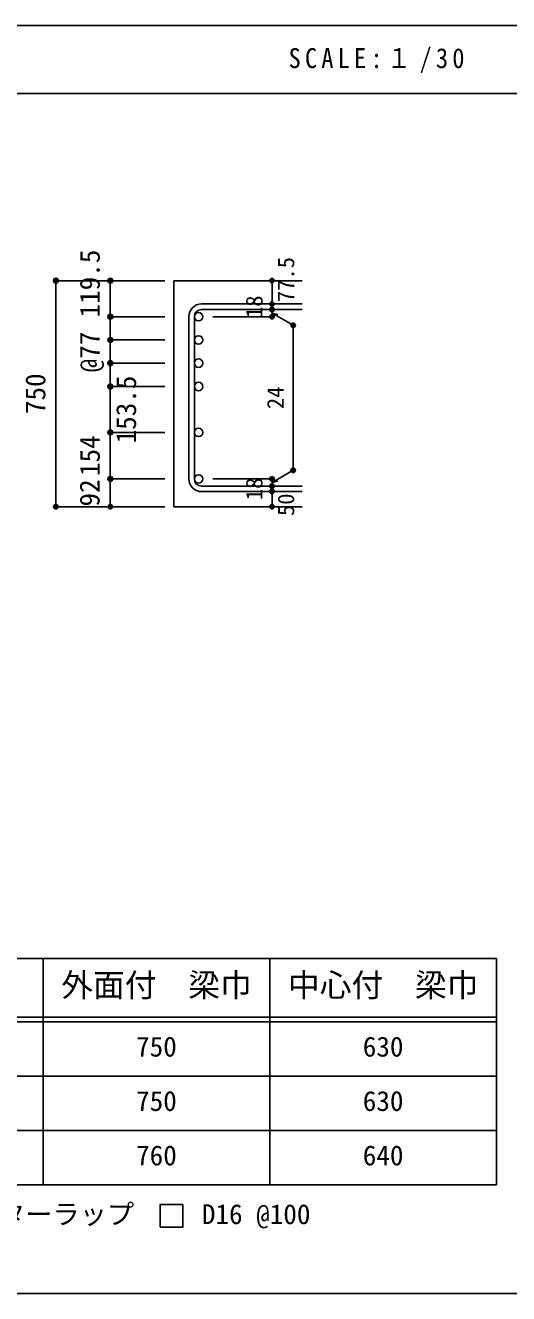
# Model space of a CAD drawing. Units: millimetres at full size, sheet at 1:30, with parts at other scales. Extents: x -5973 to 5954, y -4195 to 4201.
# Drawn here: x 2051 to 3650, y 3 to 4201 of the extents above; entities that cross this region are included whole.
import ezdxf
from ezdxf.enums import TextEntityAlignment as Align

# ---------------------------------------------------------------- set-up
doc = ezdxf.new("R2010")
doc.units = ezdxf.units.MM
doc.header["$LTSCALE"] = 30
doc.header["$PDMODE"] = 32
doc.header["$PDSIZE"] = 15
for name, color, linetype in [('0-1_躯体線', 2, 'Continuous'), ('0-5_基礎梁筋', 7, 'Continuous'), ('0-6_スタラップ筋', 7, 'Continuous'), ('0-D_寸法', 4, 'Continuous'), ('6-7_文字', 7, 'Continuous'), ('6-E_枠', 7, 'Continuous'), ('F-0_枠', 6, 'Continuous')]:
    doc.layers.add(name, color=color, linetype=linetype)
doc.styles.add('ＭＳ ゴシック', font='')
doc.styles.get('ＭＳ ゴシック').set_extended_font_data('MS Gothic')

msp = doc.modelspace()

# ---------------------------------------------------------------- linework, layer by layer
at = {"layer": '0-1_躯体線'}
for p, q in [((2967.44, 3356.03), (2542.44, 3356.03)), ((2542.44, 3356.03), (2542.44, 2607.83)), ((2967.44, 2607.83), (2542.44, 2607.83))]:
    msp.add_line(p, q, dxfattribs=at)
at = {"layer": '0-5_基礎梁筋', "color": 3}
for centre in [(2624.44, 3236.83), (2624.44, 3159.83), (2624.44, 3082.83), (2624.44, 3005.83), (2624.44, 2853.83), (2624.44, 2699.83)]:
    msp.add_circle(centre, 14, dxfattribs=at)
at = {"layer": '0-6_スタラップ筋'}
for p, q in [((2634.44, 3278.83), (2967.44, 3278.83)), ((2592.44, 3236.83), (2592.44, 2699.83)), ((2610.44, 3236.83), (2610.44, 2699.83)), ((2634.44, 3260.83), (2967.44, 3260.83)), ((2634.44, 2675.83), (2967.44, 2675.83)), ((2634.44, 2657.83), (2967.44, 2657.83))]:
    msp.add_line(p, q, dxfattribs=at)
for centre, radius, start, end in [((2634.44, 3236.83), 42, 90, 180), ((2634.44, 3236.83), 24, 90, 180), ((2634.44, 2699.83), 42, 180, 270), ((2634.44, 2699.83), 24, 180, 270)]:
    msp.add_arc(centre, radius, start, end, dxfattribs=at)
at = {"layer": '0-D_寸法'}
for p, q in [((2152.44, 3356.03), (2332.44, 3356.03)), ((2152.44, 3356.03), (2332.44, 3356.03)), ((2152.44, 2607.83), (2152.44, 3356.03)), ((2332.44, 3356.03), (2512.44, 3356.03)), ((2332.44, 3356.03), (2512.44, 3356.03)), ((2332.44, 3104.83), (2332.44, 3356.03)), ((2867.44, 3278.83), (2867.44, 3356.03)), ((2867.44, 3356.03), (2867.44, 3278.83)), ((2867.44, 3260.83), (2867.44, 3278.83)), ((2332.44, 3236.83), (2512.44, 3236.83)), ((2332.44, 3236.83), (2512.44, 3236.83)), ((2867.44, 3236.83), (2671.35, 3236.83)), ((2867.44, 3260.83), (2867.44, 3236.83)), ((2867.44, 3248.83), (2937.5, 3208.39)), ((2867.44, 3248.83), (2886.76, 3243.66)), ((2937.5, 3208.39), (2937.5, 2728.28)), ((2332.44, 3159.83), (2512.44, 3159.83)), ((2332.44, 3159.83), (2512.44, 3159.83)), ((2332.44, 3082.83), (2512.44, 3082.83)), ((2332.44, 3082.83), (2512.44, 3082.83)), ((2332.44, 3005.83), (2512.44, 3005.83)), ((2332.44, 2853.83), (2512.44, 2853.83)), ((2332.44, 2699.83), (2512.44, 2699.83)), ((2332.44, 2643.87), (2332.44, 2699.83)), ((2332.44, 2699.83), (2332.44, 2607.83)), ((2867.44, 2699.83), (2671.35, 2699.83)), ((2867.44, 2687.83), (2937.5, 2728.28)), ((2867.44, 2675.83), (2867.44, 2699.83)), ((2867.44, 2687.83), (2886.76, 2693.01)), ((2867.44, 2657.83), (2867.44, 2675.83)), ((2867.44, 2607.83), (2867.44, 2657.83)), ((2152.44, 2607.83), (2332.44, 2607.83)), ((2332.44, 2607.83), (2512.44, 2607.83))]:
    msp.add_line(p, q, dxfattribs=at)
msp.add_lwpolyline([(2332.44, 3104.83), (2332.44, 3005.83), (2332.44, 2853.83), (2332.44, 2699.83)], dxfattribs=at)
for centre, radius in [((2152.44, 3356.03), 8), ((2152.44, 3356.03), 7.2), ((2152.44, 3356.03), 6.4), ((2152.44, 3356.03), 5.6), ((2152.44, 3356.03), 4.8), ((2152.44, 3356.03), 4), ((2152.44, 3356.03), 3.2), ((2332.44, 3356.03), 8), ((2332.44, 3356.03), 7.2), ((2332.44, 3356.03), 6.4), ((2332.44, 3356.03), 5.6), ((2332.44, 3356.03), 4.8), ((2332.44, 3356.03), 4), ((2332.44, 3356.03), 3.2), ((2867.44, 3356.03), 4), ((2867.44, 3356.03), 3.6), ((2867.44, 3356.03), 3.2), ((2867.44, 3356.03), 2.8), ((2152.44, 3356.03), 2.4), ((2152.44, 3356.03), 1.6), ((2152.44, 3356.03), 0.8), ((2332.44, 3356.03), 2.4), ((2332.44, 3356.03), 1.6), ((2332.44, 3356.03), 0.8), ((2867.44, 3356.03), 2.4), ((2867.44, 3356.03), 2), ((2867.44, 3356.03), 1.6), ((2867.44, 3356.03), 1.2), ((2867.44, 3356.03), 0.8), ((2867.44, 3356.03), 0.4), ((2867.44, 3278.83), 4), ((2867.44, 3278.83), 3.6), ((2867.44, 3278.83), 3.2), ((2867.44, 3278.83), 2.8), ((2867.44, 3278.83), 2.4), ((2867.44, 3278.83), 2), ((2867.44, 3278.83), 1.6), ((2867.44, 3278.83), 1.2), ((2867.44, 3278.83), 0.8), ((2867.44, 3278.83), 0.4), ((2332.44, 3236.83), 8), ((2332.44, 3236.83), 7.2), ((2332.44, 3236.83), 6.4), ((2332.44, 3236.83), 5.6), ((2332.44, 3236.83), 4.8), ((2332.44, 3236.83), 4), ((2332.44, 3236.83), 3.2), ((2332.44, 3236.83), 2.4), ((2332.44, 3236.83), 1.6), ((2332.44, 3236.83), 0.8), ((2867.44, 3260.83), 4), ((2867.44, 3236.83), 4), ((2867.44, 3260.83), 3.6), ((2867.44, 3236.83), 3.6), ((2867.44, 3260.83), 3.2), ((2867.44, 3236.83), 3.2), ((2867.44, 3260.83), 2.8), ((2867.44, 3236.83), 2.8), ((2867.44, 3260.83), 2.4), ((2867.44, 3236.83), 2.4), ((2867.44, 3260.83), 2), ((2867.44, 3236.83), 2), ((2867.44, 3260.83), 1.6), ((2867.44, 3236.83), 1.6), ((2867.44, 3260.83), 1.2), ((2867.44, 3236.83), 1.2), ((2867.44, 3260.83), 0.8), ((2867.44, 3236.83), 0.8), ((2867.44, 3260.83), 0.4), ((2867.44, 3236.83), 0.4), ((2937.5, 3208.39), 4), ((2937.5, 3208.39), 3.6), ((2937.5, 3208.39), 3.2), ((2937.5, 3208.39), 2.8), ((2937.5, 3208.39), 2.4), ((2937.5, 3208.39), 2), ((2937.5, 3208.39), 1.6), ((2937.5, 3208.39), 1.2), ((2937.5, 3208.39), 0.8), ((2937.5, 3208.39), 0.4), ((2332.44, 3159.83), 8), ((2332.44, 3159.83), 7.2), ((2332.44, 3159.83), 6.4), ((2332.44, 3159.83), 5.6), ((2332.44, 3159.83), 4.8), ((2332.44, 3159.83), 4), ((2332.44, 3159.83), 3.2), ((2332.44, 3159.83), 2.4), ((2332.44, 3159.83), 1.6), ((2332.44, 3159.83), 0.8), ((2332.44, 3082.83), 8), ((2332.44, 3082.83), 7.2), ((2332.44, 3082.83), 6.4), ((2332.44, 3082.83), 5.6), ((2332.44, 3082.83), 4.8), ((2332.44, 3082.83), 4), ((2332.44, 3082.83), 3.2), ((2332.44, 3082.83), 2.4), ((2332.44, 3082.83), 1.6), ((2332.44, 3082.83), 0.8), ((2332.44, 3005.83), 8), ((2332.44, 3005.83), 7.2), ((2332.44, 3005.83), 6.4), ((2332.44, 3005.83), 5.6), ((2332.44, 3005.83), 4.8), ((2332.44, 3005.83), 4), ((2332.44, 3005.83), 3.2), ((2332.44, 3005.83), 2.4), ((2332.44, 3005.83), 1.6), ((2332.44, 3005.83), 0.8), ((2332.44, 2853.83), 8), ((2332.44, 2853.83), 7.2), ((2332.44, 2853.83), 6.4), ((2332.44, 2853.83), 5.6), ((2332.44, 2853.83), 4.8), ((2332.44, 2853.83), 4), ((2332.44, 2853.83), 3.2), ((2332.44, 2853.83), 2.4), ((2332.44, 2853.83), 1.6), ((2332.44, 2853.83), 0.8), ((2937.5, 2728.28), 4), ((2937.5, 2728.28), 3.6), ((2937.5, 2728.28), 3.2), ((2937.5, 2728.28), 2.8), ((2937.5, 2728.28), 2.4), ((2937.5, 2728.28), 2), ((2937.5, 2728.28), 1.6), ((2937.5, 2728.28), 1.2), ((2937.5, 2728.28), 0.8), ((2332.44, 2699.83), 8), ((2332.44, 2699.83), 7.2), ((2332.44, 2699.83), 6.4), ((2332.44, 2699.83), 5.6), ((2332.44, 2699.83), 4.8), ((2332.44, 2699.83), 4), ((2332.44, 2699.83), 3.2), ((2332.44, 2699.83), 2.4), ((2332.44, 2699.83), 1.6), ((2332.44, 2699.83), 0.8), ((2867.44, 2699.83), 4), ((2867.44, 2699.83), 3.6), ((2867.44, 2699.83), 3.2), ((2867.44, 2699.83), 2.8), ((2867.44, 2699.83), 2.4), ((2867.44, 2699.83), 2), ((2867.44, 2699.83), 1.6), ((2867.44, 2699.83), 1.2), ((2867.44, 2699.83), 0.8), ((2867.44, 2699.83), 0.4), ((2937.5, 2728.28), 0.4), ((2867.44, 2675.83), 4), ((2867.44, 2657.83), 4), ((2867.44, 2675.83), 3.6), ((2867.44, 2657.83), 3.6), ((2867.44, 2675.83), 3.2), ((2867.44, 2657.83), 3.2), ((2867.44, 2675.83), 2.8), ((2867.44, 2657.83), 2.8), ((2867.44, 2675.83), 2.4), ((2867.44, 2657.83), 2.4), ((2867.44, 2675.83), 2), ((2867.44, 2657.83), 2), ((2867.44, 2675.83), 1.6), ((2867.44, 2657.83), 1.6), ((2867.44, 2675.83), 1.2), ((2867.44, 2657.83), 1.2), ((2867.44, 2675.83), 0.8), ((2867.44, 2657.83), 0.8), ((2867.44, 2675.83), 0.4), ((2867.44, 2657.83), 0.4), ((2152.44, 2607.83), 7.2), ((2152.44, 2607.83), 6.4), ((2152.44, 2607.83), 5.6), ((2152.44, 2607.83), 4.8), ((2152.44, 2607.83), 4), ((2152.44, 2607.83), 3.2), ((2152.44, 2607.83), 2.4), ((2152.44, 2607.83), 1.6), ((2152.44, 2607.83), 0.8), ((2332.44, 2607.83), 7.2), ((2332.44, 2607.83), 6.4), ((2332.44, 2607.83), 5.6), ((2332.44, 2607.83), 4.8), ((2332.44, 2607.83), 4), ((2332.44, 2607.83), 3.2), ((2332.44, 2607.83), 2.4), ((2332.44, 2607.83), 1.6), ((2332.44, 2607.83), 0.8), ((2867.44, 2607.83), 4), ((2867.44, 2607.83), 3.6), ((2867.44, 2607.83), 3.2), ((2867.44, 2607.83), 2.8), ((2867.44, 2607.83), 2.4), ((2867.44, 2607.83), 2), ((2867.44, 2607.83), 1.6), ((2867.44, 2607.83), 1.2), ((2867.44, 2607.83), 0.8), ((2867.44, 2607.83), 0.4)]:
    msp.add_circle(centre, radius, dxfattribs=at)
at = {"layer": '0-D_寸法', "color": 7}
for p in [(2152.44, 3356.03), (2152.44, 3356.03), (2332.44, 3356.03), (2867.44, 3356.03), (2867.44, 3278.83), (2332.44, 3236.83), (2867.44, 3260.83), (2867.44, 3236.83), (2937.5, 3208.39), (2332.44, 3159.83), (2332.44, 3082.83), (2332.44, 3005.83), (2332.44, 3005.83), (2332.44, 2853.83), (2332.44, 2853.83), (2937.5, 2728.28), (2332.44, 2699.83), (2332.44, 2699.83), (2867.44, 2699.83), (2867.44, 2675.83), (2867.44, 2657.83), (2152.44, 2607.83), (2152.44, 2607.83), (2332.44, 2607.83), (2867.44, 2607.83)]:
    msp.add_point(p, dxfattribs=at)
at = {"layer": '6-7_文字'}
msp.add_lwpolyline([(2497.37, 222.96), (2572.37, 222.96), (2572.37, 297.96), (2497.37, 297.96)], close=True, dxfattribs=at)
at = {"layer": '6-E_枠', "color": 3}
for p, q in [((1447.71, 1112.77), (3610.24, 1112.77)), ((3610.24, 1112.77), (3610.24, 362.77)), ((1447.71, 362.77), (3610.24, 362.77))]:
    msp.add_line(p, q, dxfattribs=at)
at = {"layer": '6-E_枠'}
for p, q in [((2110.24, 1112.77), (2110.24, 362.77)), ((2860.24, 1112.77), (2860.24, 362.77)), ((1447.71, 917.77), (3610.24, 917.77)), ((1447.71, 902.77), (3610.24, 902.77)), ((1447.71, 722.77), (3610.24, 722.77)), ((1447.71, 542.77), (3610.24, 542.77))]:
    msp.add_line(p, q, dxfattribs=at)
at = {"layer": 'F-0_枠'}
msp.add_line((-5972.88, 4201.15), (5954.1, 4201.15), dxfattribs=at)
at = {"layer": 'F-0_枠', "color": 2}
for p, q in [((-5972.88, 3976.15), (3723.6, 3976.15)), ((-5972.88, 2.95), (3723.6, 2.95))]:
    msp.add_line(p, q, dxfattribs=at)

# ---------------------------------------------------------------- texts
at = {"layer": '0-D_寸法', "style": 'ＭＳ ゴシック'}
for s, height, p in [('119.5', 65.98, (2317.32, 3234.32)), ('77.5', 54.99, (2957.44, 3284.83)), ('18', 54.99, (2852.44, 3232.33)), ('@77', 65.98, (2316.91, 3052.7)), ('750', 65.98, (2137.44, 2914.43)), ('153.5', 65.98, (2437.44, 2817.33)), ('24', 54.99, (2922.5, 2930.83)), ('154', 65.98, (2317.44, 2709.33)), ('92', 65.98, (2316.75, 2608.55)), ('18', 54.99, (2852.44, 2629.33)), ('50', 54.99, (2957.44, 2576.83))]:
    msp.add_text(s, height=height, rotation=90, dxfattribs=at).set_placement(p, align=Align.BOTTOM_LEFT)
at = {"layer": '6-7_文字', "color": 2, "style": 'ＭＳ ゴシック'}
for s, p in [('外面付\u3000梁巾', (2170.24, 962.77)), ('中心付\u3000梁巾', (2920.24, 962.77))]:
    msp.add_text(s, height=76.98, dxfattribs=at).set_placement(p, align=Align.BOTTOM_LEFT)
at = {"layer": '6-7_文字', "style": 'ＭＳ ゴシック'}
for s, p in [('750', (2417.74, 767.77)), ('630', (3167.74, 767.77)), ('750', (2417.74, 587.77)), ('630', (3167.74, 587.77)), ('760', (2417.74, 407.77)), ('640', (3167.74, 407.77)), ('※ 基礎梁スターラップ     D16 @100', (1466.27, 213.19))]:
    msp.add_text(s, height=65.98, dxfattribs=at).set_placement(p, align=Align.BOTTOM_LEFT)
at = {"layer": '6-7_文字', "color": 2, "insert": (2922.26, 4043.65), "char_height": 65.98, "attachment_point": 7, "style": 'ＭＳ ゴシック'}
msp.add_mtext('\\T1.34;\\W0.9;SCALE:１/30', dxfattribs=at)

doc.saveas('drawing.dxf')
